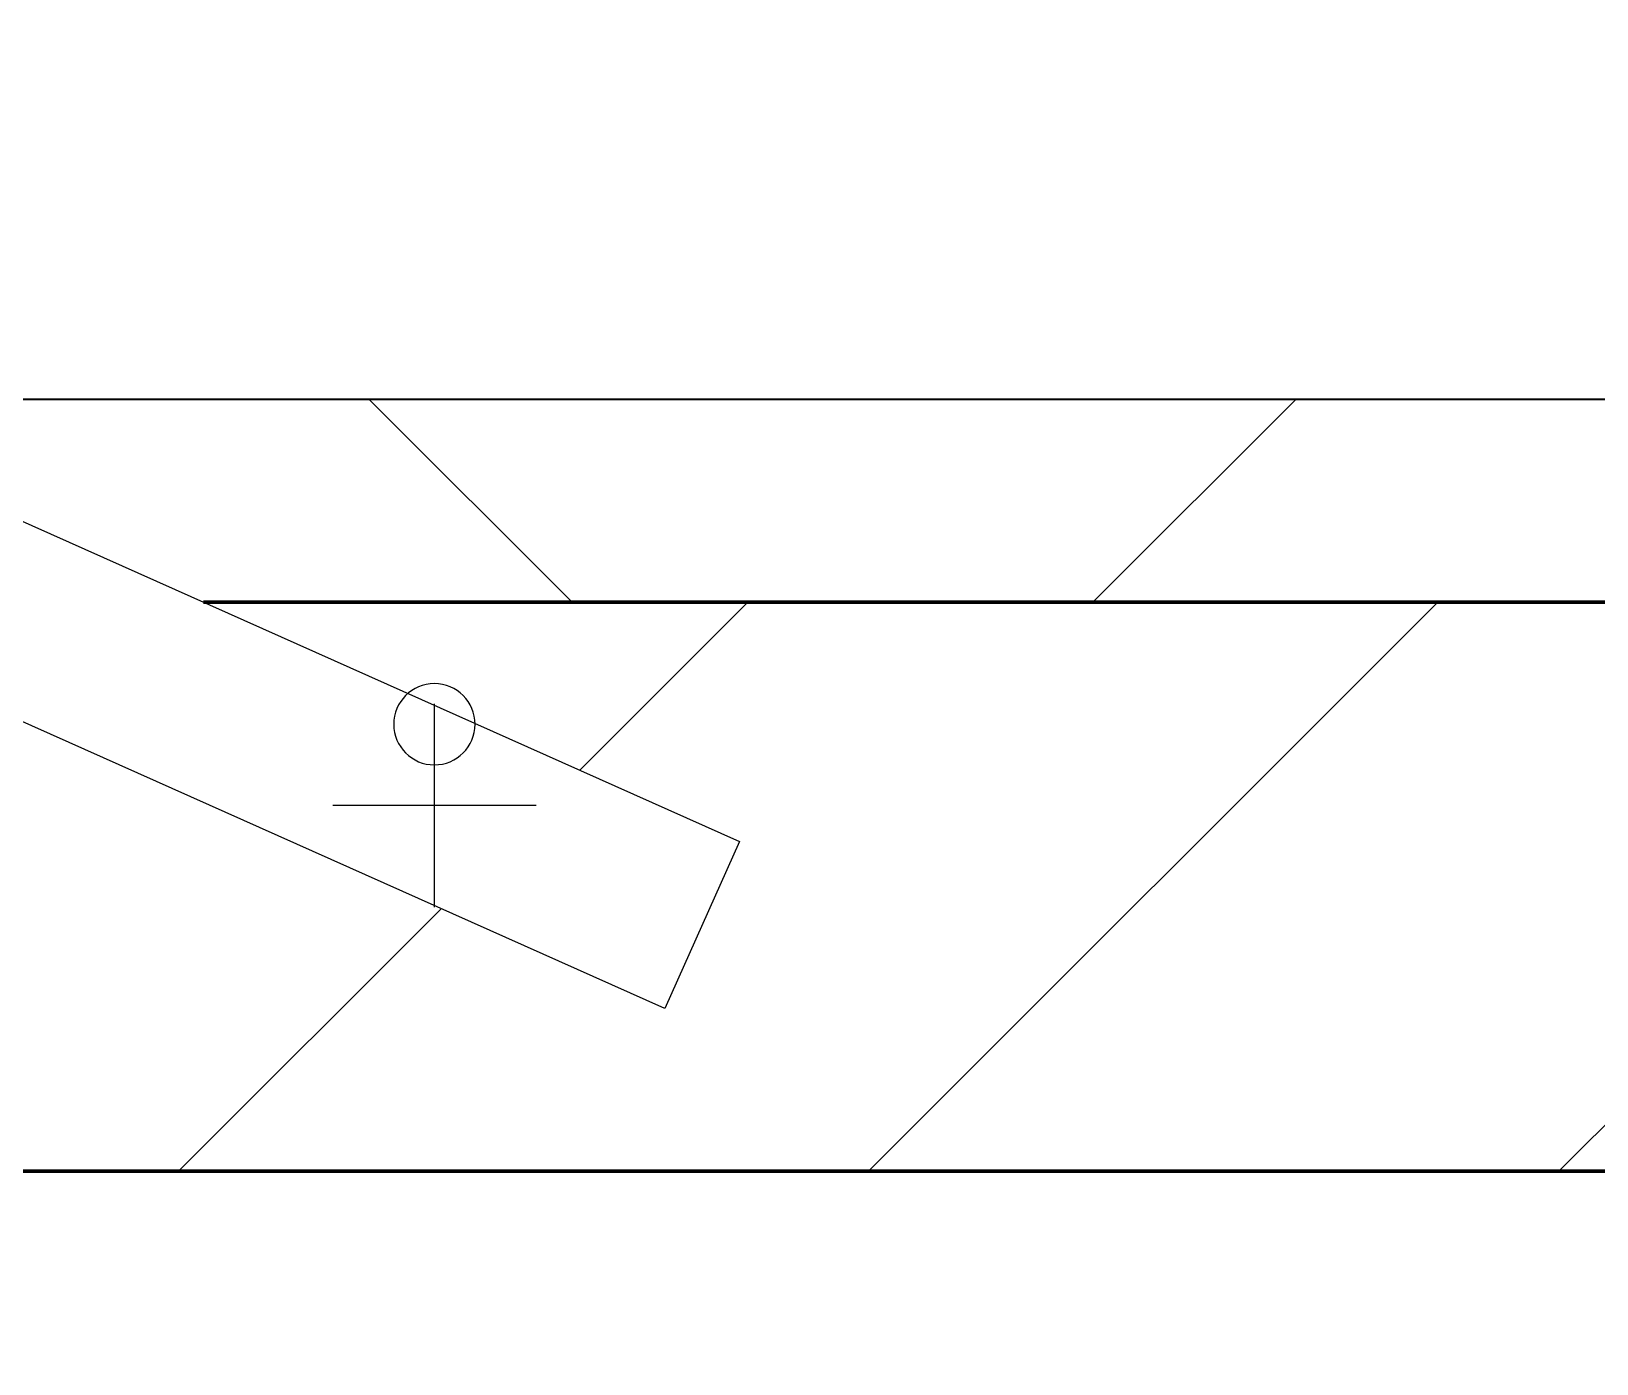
# Model space of a CAD drawing. Header units: millimetres. Extents: x -678720 to -601931, y -306 to 39239.
# Drawn here: x -650381.5 to -649996.5, y 4331.7 to 4659.5 of the extents above; entities that cross this region are included whole.
import ezdxf
from ezdxf.xclip import XClip

# ---------------------------------------------------------------- set-up
doc = ezdxf.new("R2010")
doc.units = ezdxf.units.MM
doc.header["$XCLIPFRAME"] = 0
for name, color, linetype, lineweight in [('A-DOOR', 3, 'Continuous', 25), ('A-DOOR-E', 2, 'Continuous', 25), ('A-GLAZ-CURT', 2, 'Continuous', 9), ('A-WALL', 5, 'Continuous', 35), ('A-WALL-FNSH', 2, 'Continuous', 35), ('A-WALL-PATT', 1, 'Continuous', 35)]:
    doc.layers.add(name, color=color, linetype=linetype, lineweight=lineweight)
doc.layers.add('A11_ALU.SOLID SHEET', color=2, linetype='Continuous')

# ---------------------------------------------------------------- blocks, each defined once
blk = doc.blocks.new('DPA_AC-SG-PI - A1_1200x1300 mm-9660120-4234-01 ENLARGED MULTI-PURPOSE LEVEL - REFLECTED CEILING PLAN - SHEET 5')
at = {"layer": 'A-DOOR'}
for p, q in [((-500, 5), (-500, -45)), ((-525, -20), (-475, -20))]:
    blk.add_line(p, q, dxfattribs=at)
for start, end in [(0, 180), (180, 0)]:
    blk.add_arc((-500, -40), 10, start, end, dxfattribs=at)
at = {"layer": 'A-DOOR-E'}
for p, q in [((-575, -11.13), (-556.64, 29.95)), ((-556.64, 29.95), (511.63, -447.34)), ((493.28, -488.42), (-575, -11.13))]:
    blk.add_line(p, q, dxfattribs=at)
blk = doc.blocks.new('PPLS-PP19_Custom Tile Pattern - Custom Tile Pattern-V116-4234-01 ENLARGED MULTI-PURPOSE LEVEL - REFLECTED CEILING PLAN - SHEET 5')
at = {"layer": 'A-GLAZ-CURT'}
for p, q in [((31.34, 0), (300, 0)), ((300, 0), (31.34, 0)), ((195.99, 0), (213.31, 0)), ((213.31, 0), (195.99, 0)), ((230.06, 0), (300, 0)), ((143.25, -50), (300, -50)), ((300, -50), (143.25, -50))]:
    blk.add_line(p, q, dxfattribs=at)
for points, knots in [([(136.44, 0), (121.66, 0), (86.93, 0), (51.16, 0), (31.18, 0)], [-106.750556, -106.750556, -106.750556, -106.750556, -59.610984, 0, 0, 0, 0]), ([(31.31, 0), (31.94, 0), (35.93, 0), (48.37, 0), (71.92, 0), (98.81, 0), (113.03, 0), (120.21, 0)], [-139.375777, -139.375777, -139.375777, -139.375777, -135.792042, -118.513713, -97.899267, -63.759246, -43.933885, -43.933885, -43.933885, -43.933885]), ([(121.16, 0), (116.13, 0), (100.25, 0), (76.86, 0), (57.82, 0), (46.51, 0), (41.18, 0), (36.02, 0), (35.54, 0), (35.54, 0)], [-424.627978, -424.627978, -424.627978, -424.627978, -401.860199, -357.622665, -341.267687, -334.000314, -326.15566, -319.318397, -317.489778, -317.489778, -317.489778, -317.489778]), ([(114.39, 0), (114.2, 0), (112.08, 0), (105.42, 0), (92.38, 0), (85.59, 0), (74.4, 0), (63.43, 0), (57.79, 0), (55.6, 0)], [-8148.58938, -8148.58938, -8148.58938, -8148.58938, -8105.191388, -7723.759874, -7531.75727, -7135.649961, -6924.452779, -6738.82075, -6604.646129, -6604.646129, -6604.646129, -6604.646129]), ([(55.8, 0), (65.42, 0), (93.33, 0), (120.63, 0), (138.28, 0), (138.53, 0)], [-375.858057, -375.858057, -375.858057, -375.858057, -346.313304, -291.370682, -290.5735, -290.5735, -290.5735, -290.5735]), ([(56.29, 0), (57.66, 0), (68.56, 0), (94.71, 0), (113.64, 0), (121.2, 0)], [-292.458861, -292.458861, -292.458861, -292.458861, -287.17622, -249.500363, -199.033905, -199.033905, -199.033905, -199.033905]), ([(103.09, 0), (101.08, 0), (86.31, 0), (70.44, 0), (56.91, 0), (56.36, 0)], [-375.435014, -375.435014, -375.435014, -375.435014, -369.147452, -330.153101, -328.505637, -328.505637, -328.505637, -328.505637]), ([(94.4, 0), (94.4, 0), (94.64, 0), (99.11, 0), (108.97, 0), (120.79, 0), (139.94, 0), (163.31, 0), (185.23, 0), (193.62, 0), (194.69, 0), (194.79, 0)], [-2348.345796, -2348.345796, -2348.345796, -2348.345796, -2310.419338, -2233.599744, -2052.234781, -1843.028543, -1530.39897, -1095.004608, -529.74427, -295.064701, -265.121568, -265.121568, -265.121568, -265.121568]), ([(121.24, 0), (120, 0), (114.75, 0), (108.04, 0), (103.09, 0)], [-22.132027, -22.132027, -22.132027, -22.132027, -15.488593, 0, 0, 0, 0]), ([(120.2, 0), (117.42, 0), (114.15, 0), (111.98, 0), (105.66, 0), (105.23, 0), (105.23, 0)], [-9435.208756, -9435.208756, -9435.208756, -9435.208756, -9220.200448, -9012.77275, -8966.157302, -8929.495943, -8929.495943, -8929.495943, -8929.495943]), ([(105.26, 0), (105.52, 0), (111.01, 0), (112.65, 0), (113.59, 0)], [-8920.561005, -8920.561005, -8920.561005, -8920.561005, -8814.835624, -8577.462505, -8577.462505, -8577.462505, -8577.462505]), ([(157.9, 0), (156.77, 0), (151.67, 0), (143.29, 0), (134.04, 0), (126.3, 0), (122.6, 0), (121.05, 0)], [-10292.955006, -10292.955006, -10292.955006, -10292.955006, -10098.273015, -9847.788484, -9677.714971, -9567.007022, -9456.386447, -9456.386447, -9456.386447, -9456.386447]), ([(121.11, 0), (122.61, 0), (125.45, 0), (128.63, 0), (128.95, 0)], [-43.118971, -43.118971, -43.118971, -43.118971, -39.050993, -35.895543, -35.895543, -35.895543, -35.895543]), ([(168.37, 0), (167.68, 0), (162.47, 0), (149.58, 0), (128.92, 0), (121.6, 0)], [-543.375029, -543.375029, -543.375029, -543.375029, -530.793311, -458.593899, -425.296832, -425.296832, -425.296832, -425.296832]), ([(129.02, 0), (129.02, 0), (124.84, 0), (123.38, 0), (122.18, 0)], [-35.386604, -35.386604, -35.386604, -35.386604, -31.430235, -23.963937, -23.963937, -23.963937, -23.963937]), ([(122.3, 0), (122.55, 0), (128.79, 0), (132.42, 0), (134.6, 0)], [-196.520326, -196.520326, -196.520326, -196.520326, -194.761443, -152.241002, -152.241002, -152.241002, -152.241002]), ([(128.58, 0), (128.8, 0), (130.16, 0), (139.26, 0), (152.67, 0), (161.24, 0), (162.19, 0), (162.75, 0)], [-633.326174, -633.326174, -633.326174, -633.326174, -627.736123, -618.981161, -602.094757, -592.980799, -581.414464, -581.414464, -581.414464, -581.414464]), ([(137.1, 0), (136, 0), (133.64, 0), (129.87, 0), (129.11, 0)], [-670.405967, -670.405967, -670.405967, -670.405967, -651.020627, -640.742133, -640.742133, -640.742133, -640.742133]), ([(193.8, 0), (193.33, 0), (190.11, 0), (183.13, 0), (171, 0), (161.95, 0), (161.28, 0), (158.35, 0), (157.85, 0), (157.77, 0)], [-11665.349007, -11665.349007, -11665.349007, -11665.349007, -11565.880756, -11105.624034, -10839.086983, -10768.332124, -10666.779182, -10580.760289, -10550.278881, -10550.278881, -10550.278881, -10550.278881]), ([(252.99, 0), (236.35, 0), (205.4, 0), (177.41, 0), (159.34, 0), (158.33, 0), (158.3, 0)], [-238.096652, -238.096652, -238.096652, -238.096652, -187.987675, -143.776725, -129.632772, -123.352749, -123.352749, -123.352749, -123.352749]), ([(159.07, 0), (159.13, 0), (160.84, 0), (165.21, 0), (174.15, 0), (185.98, 0), (208.82, 0), (219.42, 0), (230.06, 0)], [-115.643202, -115.643202, -115.643202, -115.643202, -114.681583, -87.660824, -65.295536, -41.623857, -24.459831, 0, 0, 0, 0]), ([(162.75, 0), (165.4, 0), (170.91, 0), (172.61, 0), (172.61, 0)], [-111.264224, -111.264224, -111.264224, -111.264224, -56.742688, -19.085662, -19.085662, -19.085662, -19.085662]), ([(247.1, 0), (246.76, 0), (245.04, 0), (238.34, 0), (226.56, 0), (221.1, 0), (200.27, 0), (182.99, 0), (174.27, 0), (169.67, 0), (168.99, 0)], [-9649.085549, -9649.085549, -9649.085549, -9649.085549, -9581.591397, -9406.094246, -9221.510254, -9016.44624, -8717.832359, -8253.978395, -8152.463617, -8069.855175, -8069.855175, -8069.855175, -8069.855175]), ([(215.22, 0), (214.62, 0), (210.55, 0), (203.98, 0), (187.54, 0), (175.3, 0), (169.49, 0)], [-203.825446, -203.825446, -203.825446, -203.825446, -198.527383, -184.406837, -162.427601, -142.916156, -142.916156, -142.916156, -142.916156]), ([(171.51, 0), (176.48, 0), (193.23, 0), (201.73, 0), (208.81, 0), (213.9, 0), (234.62, 0), (248.11, 0), (251.94, 0)], [-7971.819559, -7971.819559, -7971.819559, -7971.819559, -7784.112253, -7606.717214, -7289.299508, -7042.621073, -6582.165592, -6387.496107, -6387.496107, -6387.496107, -6387.496107]), ([(172.07, 0), (177.66, 0), (187.87, 0), (201.08, 0), (207.47, 0), (213.96, 0), (215.11, 0)], [-255.364076, -255.364076, -255.364076, -255.364076, -237.955587, -223.92608, -215.862851, -208.75215, -208.75215, -208.75215, -208.75215]), ([(252.36, 0), (242.58, 0), (228.3, 0), (219.94, 0), (219.02, 0)], [-11692.795444, -11692.795444, -11692.795444, -11692.795444, -11162.864862, -10856.732305, -10856.732305, -10856.732305, -10856.732305]), ([(219.9, 0), (220.86, 0), (227.84, 0), (242.06, 0), (246.54, 0), (246.96, 0)], [-10670.940496, -10670.940496, -10670.940496, -10670.940496, -10511.382485, -9925.173265, -9834.877357, -9834.877357, -9834.877357, -9834.877357]), ([(300, 0), (288.22, 0), (272.39, 0), (256.71, 0), (252.98, 0)], [-12528.858583, -12528.858583, -12528.858583, -12528.858583, -11905.454923, -11704.039603, -11704.039603, -11704.039603, -11704.039603]), ([(253.02, 0), (258.9, 0), (269.87, 0), (281.71, 0), (291.71, 0), (296.52, 0), (297.86, 0), (298.09, 0)], [-6369.230188, -6369.230188, -6369.230188, -6369.230188, -6068.460911, -5766.029927, -5566.724884, -5280.360606, -5199.253518, -5199.253518, -5199.253518, -5199.253518]), ([(300, 0), (286.53, 0), (271.16, 0), (255.78, 0), (253.89, 0)], [-285.253232, -285.253232, -285.253232, -285.253232, -244.693688, -238.995951, -238.995951, -238.995951, -238.995951]), ([(284.76, 0), (284.76, 0), (285.09, 0), (287.47, 0), (293.59, 0), (297.76, 0), (300, 0)], [-4110.630118, -4110.630118, -4110.630118, -4110.630118, -4053.389046, -3959.664717, -3862.421465, -3746.95702, -3746.95702, -3746.95702, -3746.95702]), ([(297.38, 0), (295.84, 0), (291.62, 0), (285.38, 0), (284.87, 0)], [-4803.172655, -4803.172655, -4803.172655, -4803.172655, -4358.271401, -4143.037883, -4143.037883, -4143.037883, -4143.037883])]:
    blk.add_open_spline(points, degree=3, knots=knots, dxfattribs=at)
for points in [[(168.74, 0), (168.74, 0), (169.81, 0), (171.51, 0)], [(195.11, 0), (194.91, 0), (194.44, 0), (193.8, 0)]]:
    blk.add_open_spline(points, degree=3, dxfattribs=at)
blk = doc.blocks.new('PPLS-PP19_Custom Tile Pattern - Custom Tile Pattern-V117-4234-01 ENLARGED MULTI-PURPOSE LEVEL - REFLECTED CEILING PLAN - SHEET 5')
at = {"layer": 'A-GLAZ-CURT'}
for p, q in [((-300, 0), (300, 0)), ((300, 0), (-300, 0)), ((-293.07, 0), (-275.75, 0)), ((-275.75, 0), (-293.07, 0)), ((-222.32, 0), (-216.25, 0)), ((-216.25, 0), (-222.32, 0)), ((-215.18, 0), (-205, 0)), ((-205, 0), (-215.18, 0)), ((-300, -50), (300, -50)), ((300, -50), (-300, -50))]:
    blk.add_line(p, q, dxfattribs=at)
at = {"layer": 'A-GLAZ-CURT', "flags": 128}
for points in [[(-300, 0), (-291.56, 0), (-283.3, 0), (-275.2, 0), (-267.26, 0), (-259.45, 0), (-251.77, 0), (-244.2, 0), (-236.74, 0), (-229.36, 0), (-222.06, 0), (-215.17, 0)], [(-215.73, 0), (-222.63, 0), (-229.72, 0), (-236.97, 0), (-244.39, 0), (-251.96, 0), (-259.67, 0), (-267.51, 0), (-275.48, 0), (-283.55, 0), (-291.73, 0), (-300, 0)], [(-125.17, 0), (-128.55, 0), (-134.16, 0), (-140.03, 0), (-145.5, 0), (-150.63, 0), (-155.53, 0), (-160.27, 0), (-164.95, 0), (-169.65, 0), (-174.47, 0), (-179.49, 0), (-184.81, 0), (-190.44, 0), (-196.37, 0), (-202.58, 0), (-209.04, 0), (-215.16, 0)], [(-214.83, 0), (-207.71, 0), (-200.76, 0), (-194.02, 0), (-187.54, 0), (-181.38, 0), (-175.58, 0), (-170.25, 0), (-165.64, 0), (-162.01, 0), (-159.53, 0), (-157.46, 0), (-154.52, 0), (-149.42, 0)], [(-149.28, 0), (-141.84, 0), (-132.81, 0), (-126.08, 0)]]:
    blk.add_lwpolyline(points, dxfattribs=at)
at = {"layer": 'A-GLAZ-CURT'}
for points, knots in [([(-300, 0), (-284.65, 0), (-236.57, 0), (-174.61, 0), (-129.95, 0), (-110.8, 0), (-99.5, 0), (-91.46, 0)], [-5323.127839, -5323.127839, -5323.127839, -5323.127839, -4502.809032, -2700.551212, -1002.059161, -460.363443, 0, 0, 0, 0]), ([(-216.22, 0), (-236.63, 0), (-263.41, 0), (-294.48, 0), (-300, 0)], [-15086.482777, -15086.482777, -15086.482777, -15086.482777, -13729.592194, -13439.944408, -13439.944408, -13439.944408, -13439.944408]), ([(-150.23, 0), (-150.53, 0), (-152.59, 0), (-158.72, 0), (-174.02, 0), (-185.59, 0), (-209.77, 0), (-232.01, 0), (-255.22, 0), (-262.59, 0), (-264.9, 0), (-265.4, 0)], [-2523.617513, -2523.617513, -2523.617513, -2523.617513, -2477.344047, -2237.412286, -2029.680487, -1755.085331, -1400.429864, -858.079193, -543.655514, -208.940337, 0, 0, 0, 0]), ([(-258.6, 0), (-257.91, 0), (-254.26, 0), (-241.25, 0), (-226.87, 0), (-217.62, 0), (-215.17, 0)], [-5722.54675, -5722.54675, -5722.54675, -5722.54675, -5657.471696, -5413.335975, -5017.494783, -4880.350558, -4880.350558, -4880.350558, -4880.350558]), ([(-149.6, 0), (-152.69, 0), (-162.6, 0), (-177.91, 0), (-199.46, 0), (-216.65, 0), (-231.26, 0), (-233.46, 0), (-234, 0)], [-2276.373206, -2276.373206, -2276.373206, -2276.373206, -2113.765672, -1763.376603, -1422.553702, -978.033455, -846.069444, -682.911962, -682.911962, -682.911962, -682.911962]), ([(-233.49, 0), (-233.44, 0), (-232.38, 0), (-230.74, 0), (-225.3, 0), (-223.63, 0)], [-455.274641, -455.274641, -455.274641, -455.274641, -440.605512, -119.536984, 0, 0, 0, 0]), ([(-223.63, 0), (-219.39, 0), (-206.17, 0), (-188.58, 0), (-169.02, 0), (-152.12, 0), (-136.84, 0), (-127.33, 0), (-124.19, 0), (-123.43, 0), (-123.28, 0)], [-5463.295695, -5463.295695, -5463.295695, -5463.295695, -5161.076232, -4739.070012, -4465.409639, -4149.119819, -3839.893365, -3647.167523, -3488.92562, -3439.852845, -3439.852845, -3439.852845, -3439.852845]), ([(-149.25, 0), (-168.66, 0), (-190.59, 0), (-214.84, 0), (-215.16, 0)], [-16729.448112, -16729.448112, -16729.448112, -16729.448112, -15131.813646, -15110.038417, -15110.038417, -15110.038417, -15110.038417]), ([(-215.02, 0), (-214.22, 0), (-210.39, 0), (-200.2, 0), (-185.8, 0), (-171.77, 0), (-158.7, 0), (-157.22, 0)], [-4877.606962, -4877.606962, -4877.606962, -4877.606962, -4832.723979, -4666.091899, -4349.945572, -4000.813434, -3840.635403, -3840.635403, -3840.635403, -3840.635403]), ([(-118.78, 0), (-121.86, 0), (-126.28, 0), (-136.96, 0), (-147.46, 0), (-150.03, 0), (-150.57, 0)], [-5938.474035, -5938.474035, -5938.474035, -5938.474035, -5700.061948, -5508.838257, -5298.784692, -5196.16478, -5196.16478, -5196.16478, -5196.16478]), ([(-133.82, 0), (-135.51, 0), (-137.8, 0), (-146.16, 0), (-148.74, 0), (-149.23, 0)], [-2731.647847, -2731.647847, -2731.647847, -2731.647847, -2418.507304, -2308.929706, -2282.777592, -2282.777592, -2282.777592, -2282.777592]), ([(-83.32, 0), (-96.87, 0), (-118.48, 0), (-144.22, 0), (-149.12, 0)], [-18914.872127, -18914.872127, -18914.872127, -18914.872127, -17136.203329, -16733.021146, -16733.021146, -16733.021146, -16733.021146]), ([(-84.2, 0), (-92.34, 0), (-112.04, 0), (-130.52, 0), (-147.74, 0), (-149.07, 0)], [-7439.669089, -7439.669089, -7439.669089, -7439.669089, -7004.680444, -6449.282163, -6277.220794, -6277.220794, -6277.220794, -6277.220794]), ([(-148.61, 0), (-146.67, 0), (-141.78, 0), (-127.26, 0), (-107.3, 0), (-94.05, 0), (-85.05, 0), (-83.82, 0)], [-4825.010153, -4825.010153, -4825.010153, -4825.010153, -4440.880425, -4054.690705, -3793.097032, -3402.597032, -3340.391645, -3340.391645, -3340.391645, -3340.391645]), ([(-137.88, 0), (-140.56, 0), (-145.87, 0), (-147.22, 0), (-148.24, 0)], [-3187.727384, -3187.727384, -3187.727384, -3187.727384, -2919.378265, -2656.439487, -2656.439487, -2656.439487, -2656.439487]), ([(-148.23, 0), (-146.94, 0), (-140.15, 0), (-137.28, 0), (-133.93, 0), (-128.78, 0), (-126.5, 0)], [-6162.058746, -6162.058746, -6162.058746, -6162.058746, -6017.569127, -5560.701257, -5364.112219, -5231.017328, -5231.017328, -5231.017328, -5231.017328]), ([(-148.14, 0), (-148.02, 0), (-145.93, 0), (-143.57, 0), (-138.62, 0)], [-3379.759155, -3379.759155, -3379.759155, -3379.759155, -3371.022232, -3227.460399, -3227.460399, -3227.460399, -3227.460399]), ([(-86.16, 0), (-91.37, 0), (-104.13, 0), (-122.65, 0), (-139.03, 0), (-146.11, 0), (-146.95, 0)], [-1681.3698, -1681.3698, -1681.3698, -1681.3698, -1374.161226, -945.742622, -741.901385, -489.130243, -489.130243, -489.130243, -489.130243]), ([(-146.69, 0), (-146.59, 0), (-145.49, 0), (-135.69, 0), (-128.29, 0), (-125.15, 0)], [-420.34245, -420.34245, -420.34245, -420.34245, -406.956646, -290.263673, 0, 0, 0, 0]), ([(-127.41, 0), (-131.63, 0), (-133.16, 0), (-134.09, 0), (-134.15, 0)], [-8540.990293, -8540.990293, -8540.990293, -8540.990293, -8266.114998, -8246.473386, -8246.473386, -8246.473386, -8246.473386]), ([(-134.15, 0), (-133.32, 0), (-130.31, 0), (-117.33, 0), (-92.04, 0), (-74.02, 0), (-62.74, 0), (-60.36, 0), (-59.97, 0)], [-7657.439573, -7657.439573, -7657.439573, -7657.439573, -7293.749979, -6839.55839, -6236.997189, -5713.340575, -5140.470607, -5006.787413, -5006.787413, -5006.787413, -5006.787413]), ([(-120.13, 0), (-120.14, 0), (-120.24, 0), (-121.3, 0), (-129.25, 0), (-133.82, 0)], [-2933.992132, -2933.992132, -2933.992132, -2933.992132, -2920.575025, -2840.280255, -2731.647847, -2731.647847, -2731.647847, -2731.647847]), ([(-113.43, 0), (-113.44, 0), (-113.96, 0), (-119.73, 0), (-125.43, 0), (-127.03, 0), (-127.41, 0)], [-328.499627, -328.499627, -328.499627, -328.499627, -282.672656, -98.539552, -24.539552, 0, 0, 0, 0]), ([(-126.5, 0), (-122.44, 0), (-108.71, 0), (-86.68, 0), (-63.44, 0), (-54.4, 0), (-48.53, 0), (-30.79, 0), (-18.03, 0), (8.61, 0), (15.02, 0), (22.91, 0), (31, 0), (38.24, 0), (44.7, 0), (47.53, 0)], [-5231.017328, -5231.017328, -5231.017328, -5231.017328, -4994.692869, -4542.524482, -4008.285538, -3689.699207, -3546.54457, -3315.260113, -2864.387349, -2439.246196, -2084.094819, -1956.422387, -1818.904206, -1645.594513, -1494.576379, -1494.576379, -1494.576379, -1494.576379]), ([(-125.15, 0), (-124.93, 0), (-121.96, 0), (-113.01, 0), (-98.9, 0), (-90.18, 0), (-84.15, 0), (-83.89, 0)], [-3362.7396, -3362.7396, -3362.7396, -3362.7396, -3342.215224, -3074.362186, -2902.289527, -2605.247022, -2592.111775, -2592.111775, -2592.111775, -2592.111775]), ([(-122.08, 0), (-122.01, 0), (-121.69, 0), (-121.2, 0), (-120.88, 0)], [-3136.336417, -3136.336417, -3136.336417, -3136.336417, -3110.304437, -3035.164275, -3035.164275, -3035.164275, -3035.164275]), ([(-36.33, 0), (-36.43, 0), (-37.27, 0), (-45.02, 0), (-46.13, 0), (-60.59, 0), (-81.23, 0), (-99.51, 0), (-114.02, 0), (-117.28, 0), (-118.78, 0)], [-1855.773136, -1855.773136, -1855.773136, -1855.773136, -1810.870157, -1672.078046, -1405.135169, -1060.00838, -740.068933, -229.489605, -116.330425, 0, 0, 0, 0]), ([(-117.74, 0), (-117.19, 0), (-114.78, 0), (-113.43, 0), (-113.43, 0)], [-821.249067, -821.249067, -821.249067, -821.249067, -394.672656, -330.879064, -330.879064, -330.879064, -330.879064]), ([(-36.62, 0), (-36.62, 0), (-40.35, 0), (-44.32, 0), (-58.97, 0), (-85.2, 0), (-107.61, 0), (-116.56, 0), (-117.56, 0)], [-4069.478503, -4069.478503, -4069.478503, -4069.478503, -3858.647035, -3538.256648, -2842.901703, -2193.204658, -1433.981041, -985.49888, -985.49888, -985.49888, -985.49888]), ([(-115.82, 0), (-114.96, 0), (-110.41, 0), (-97.85, 0), (-87.68, 0), (-83.37, 0)], [-5724.064692, -5724.064692, -5724.064692, -5724.064692, -5430.283136, -5103.229623, -4871.544419, -4871.544419, -4871.544419, -4871.544419]), ([(-18.17, 0), (-21.02, 0), (-28.43, 0), (-40, 0), (-56.24, 0), (-75.59, 0), (-94, 0), (-112.01, 0), (-114.94, 0), (-115.63, 0)], [-2313.983599, -2313.983599, -2313.983599, -2313.983599, -2125.455881, -1792.521578, -1466.981642, -1208.454564, -789.402658, -501.969187, -243.577221, -243.577221, -243.577221, -243.577221])]:
    blk.add_open_spline(points, degree=3, knots=knots, dxfattribs=at)
blk.add_open_spline([(-152.35, 0), (-151.53, 0), (-150.63, 0), (-149.65, 0)], degree=3, dxfattribs=at)
blk = doc.blocks.new('*U321')
at = {"layer": 'A-GLAZ-CURT'}
for name, p in [('PPLS-PP19_Custom Tile Pattern - Custom Tile Pattern-V116-4234-01 ENLARGED MULTI-PURPOSE LEVEL - REFLECTED CEILING PLAN - SHEET 5', (-17465, -4710)), ('PPLS-PP19_Custom Tile Pattern - Custom Tile Pattern-V117-4234-01 ENLARGED MULTI-PURPOSE LEVEL - REFLECTED CEILING PLAN - SHEET 5', (-16865, -4710))]:
    blk.add_blockref(name, p, dxfattribs=at)
blk = doc.blocks.new('*U743')
blk.add_lwpolyline([(21173.36, -580), (28210, -580), (28210, -6849.96), (45954.15, -6849.96), (45954.15, 600), (82995.06, 600), (83086.47, 650), (90052, 650), (90392, 990), (103159.16, 990), (103159.16, 4990), (21173.36, 4990), (21173.36, 3485.45), (21203.36, 3485.45), (21203.36, 925.54), (21173.36, 925.54), (21173.36, -580)])

msp = doc.modelspace()

# ---------------------------------------------------------------- block references
at = {"layer": 'A11_ALU.SOLID SHEET'}
ref = msp.add_blockref('*U743', (-744682.37, 3579.02), dxfattribs=at)
XClip(ref).set_block_clipping_path([(69798.6834257276, -3885.5002684942), (120965.0023936313, 33679.9972602262)])

# ---------------------------------------------------------------- next in the draw order: hatches: boundary and pattern name
at = {"layer": 'A-WALL-PATT', "lineweight": 9}
h = msp.add_hatch(dxfattribs=at)
h.set_pattern_fill('FP_3', color=256, style=0, pattern_type=2)
h.set_pattern_definition([(45, (0, 0), (-212.13203, 212.13203), []), (135, (0, 0), (-212.13203, -212.13203), [])])
h.paths.add_polyline_path([(-654269.66, 4519.02), (-650449.44, 4519.02), (-650561.35, 4569.02), (-654219.66, 4569.02)])
h.paths.add_polyline_path([(-637582.37, 4519.02), (-637582.37, 4569.02), (-643251.04, 4569.02), (-643139.13, 4519.02), (-641132.34, 4519.02)])
h.paths.add_polyline_path([(-648779.13, 4519.02), (-646849.44, 4519.02), (-646961.35, 4569.02), (-650451.04, 4569.02), (-650339.13, 4519.02), (-648845.05, 4519.02)])
h.paths.add_polyline_path([(-643249.44, 4519.02), (-643361.35, 4569.02), (-646851.04, 4569.02), (-646739.13, 4519.02), (-643307.72, 4519.02)])
h = msp.add_hatch(dxfattribs=at)
h.set_pattern_fill('FP_2', color=256, style=0, pattern_type=2)
h.set_pattern_definition([(45, (0, 0), (-84.852814, 84.852814), [])])
h.paths.add_polyline_path([(-644182.37, 4379.02), (-625797.37, 4379.02), (-625797.37, 4519.02), (-643139.13, 4519.02), (-643088.73, 4496.5), (-643084.96, 4498.68), (-643079.79, 4498.68), (-643073.71, 4494.02), (-643072.71, 4489.35), (-643007.37, 4460.15), (-643025.73, 4419.07), (-643249.44, 4519.02), (-646739.13, 4519.02), (-646688.73, 4496.5), (-646684.96, 4498.68), (-646679.79, 4498.68), (-646673.71, 4494.02), (-646672.71, 4489.35), (-646607.37, 4460.15), (-646625.73, 4419.07), (-646849.44, 4519.02), (-650339.13, 4519.02), (-650288.73, 4496.5), (-650284.96, 4498.68), (-650279.79, 4498.68), (-650273.71, 4494.02), (-650272.71, 4489.35), (-650207.37, 4460.15), (-650225.73, 4419.07), (-650449.44, 4519.02), (-654269.66, 4519.02), (-654409.66, 4379.02), (-644296.53, 4379.02)])

# ---------------------------------------------------------------- next in the draw order: linework, layer by layer
at = {"layer": 'A-WALL', "color": 7, "lineweight": 70}
for p, q in [((-650339.13, 4519.02), (-650182.37, 4519.02)), ((-650182.37, 4519.02), (-647782.37, 4519.02)), ((-650182.37, 4379.02), (-651382.37, 4379.02)), ((-647782.37, 4379.02), (-650182.37, 4379.02))]:
    msp.add_line(p, q, dxfattribs=at)
at = {"layer": 'A-WALL-FNSH', "color": 250}
for p, q in [((-650451.04, 4569.02), (-650182.37, 4569.02)), ((-650182.37, 4569.02), (-647782.37, 4569.02)), ((-650182.37, 4519.02), (-650339.13, 4519.02)), ((-647782.37, 4519.02), (-650182.37, 4519.02))]:
    msp.add_line(p, q, dxfattribs=at)

# ---------------------------------------------------------------- next in the draw order: block references
msp.add_blockref('*U321', (-633017.37, 9279.02))
at = {"layer": 'A-DOOR-E', "rotation": 180}
msp.add_blockref('DPA_AC-SG-PI - A1_1200x1300 mm-9660120-4234-01 ENLARGED MULTI-PURPOSE LEVEL - REFLECTED CEILING PLAN - SHEET 5', (-650782.37, 4449.02), dxfattribs=at)

doc.saveas('drawing.dxf')
